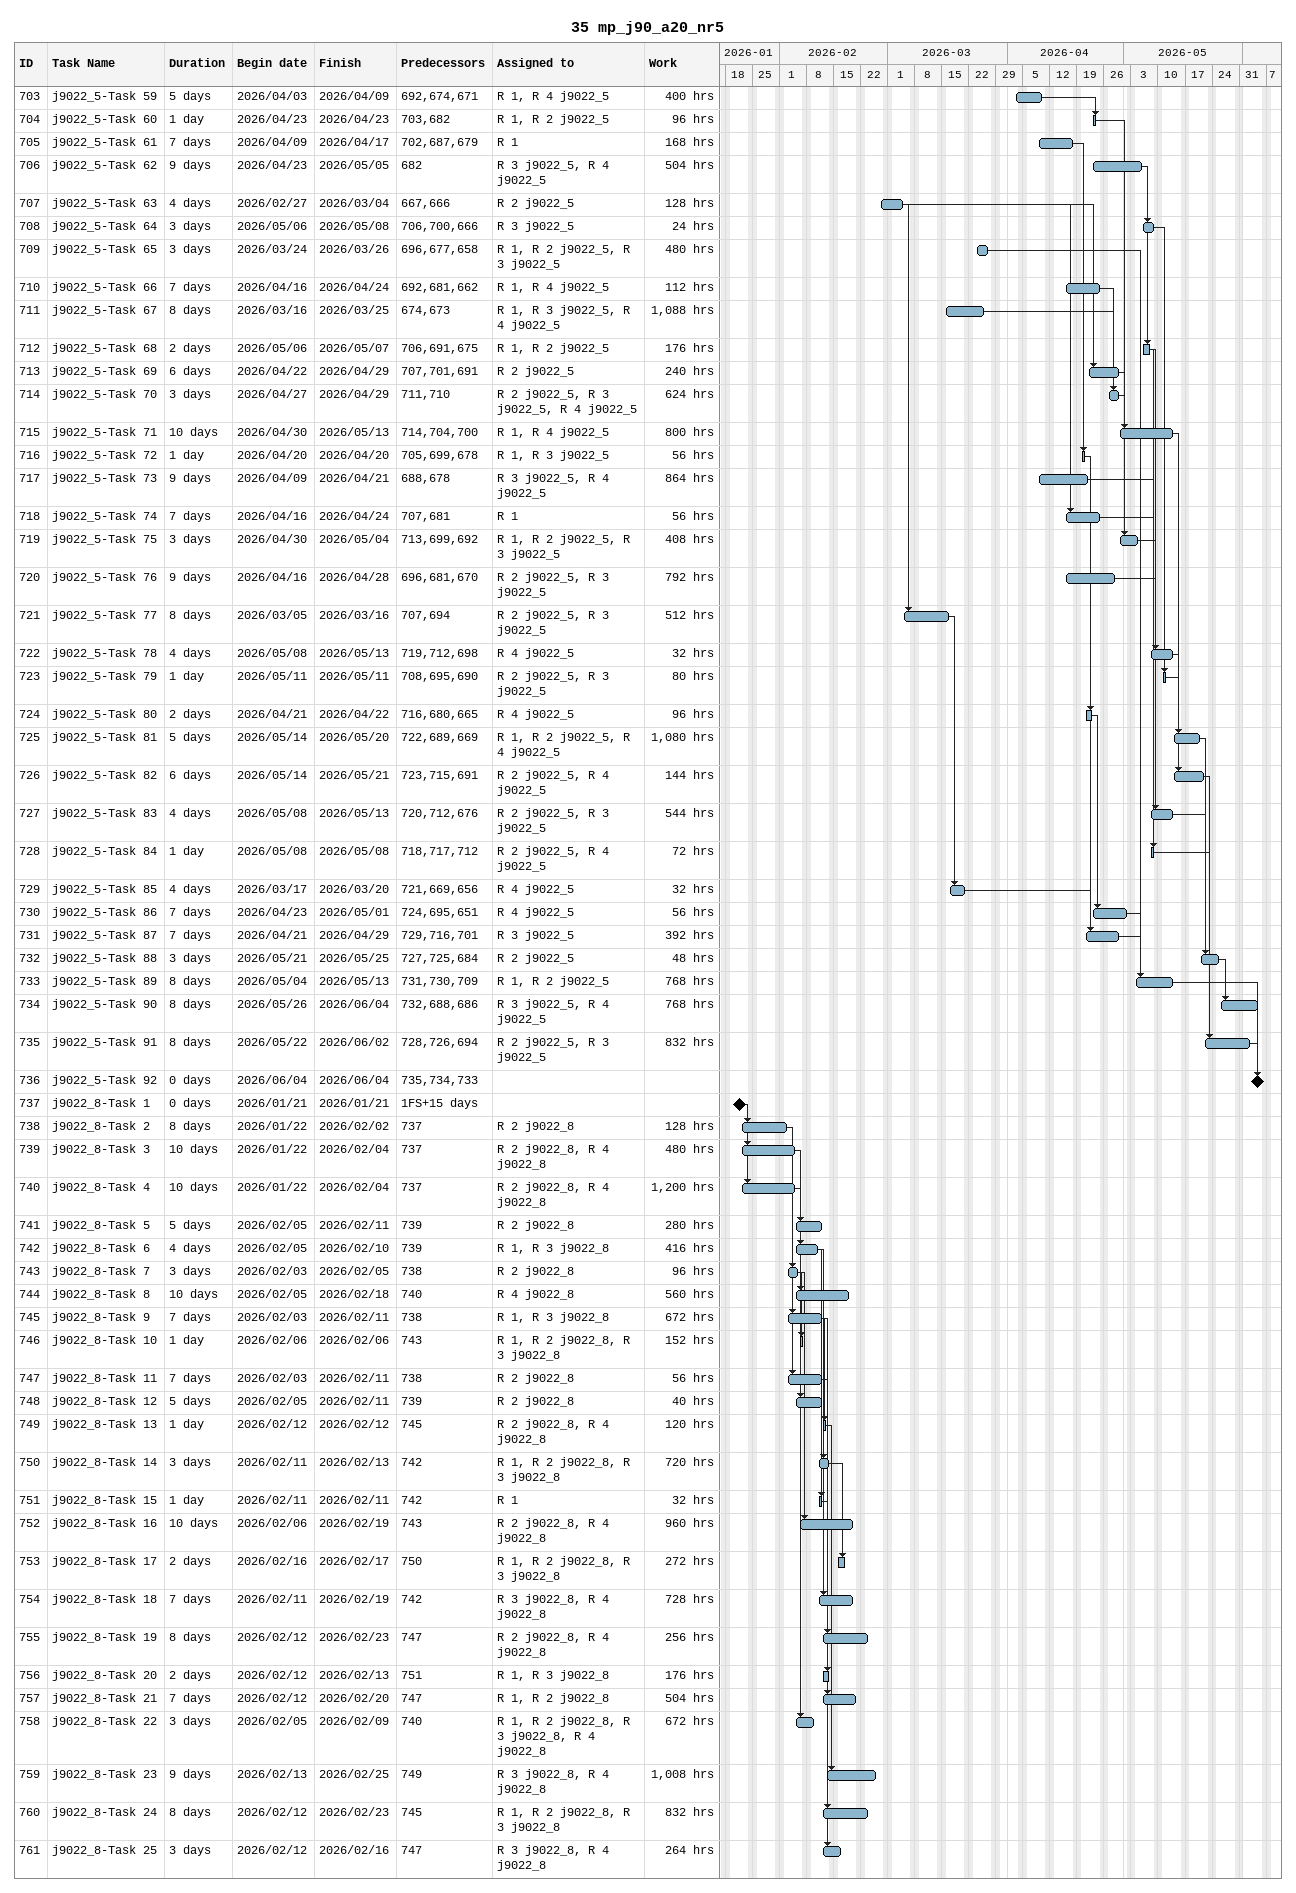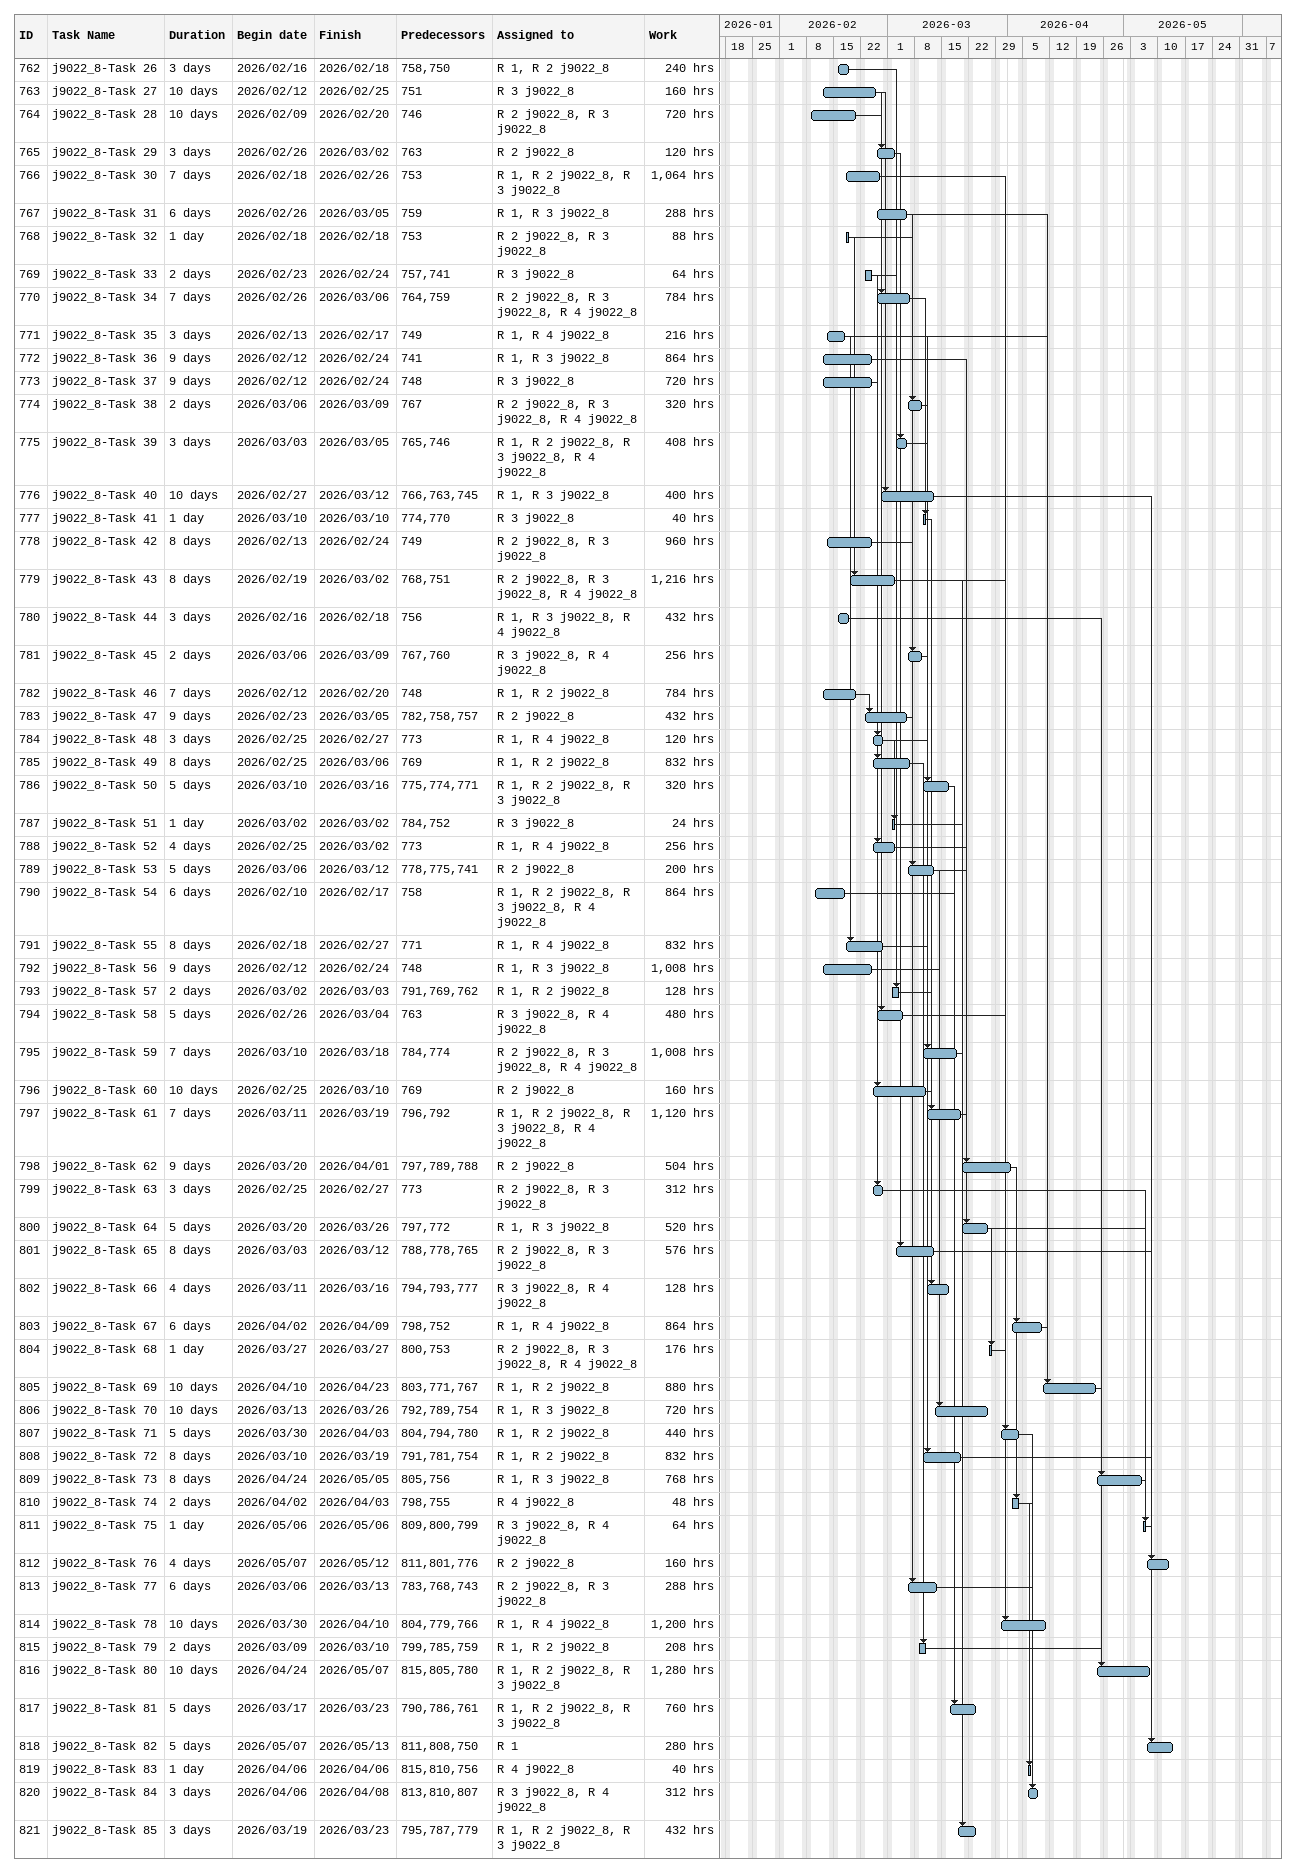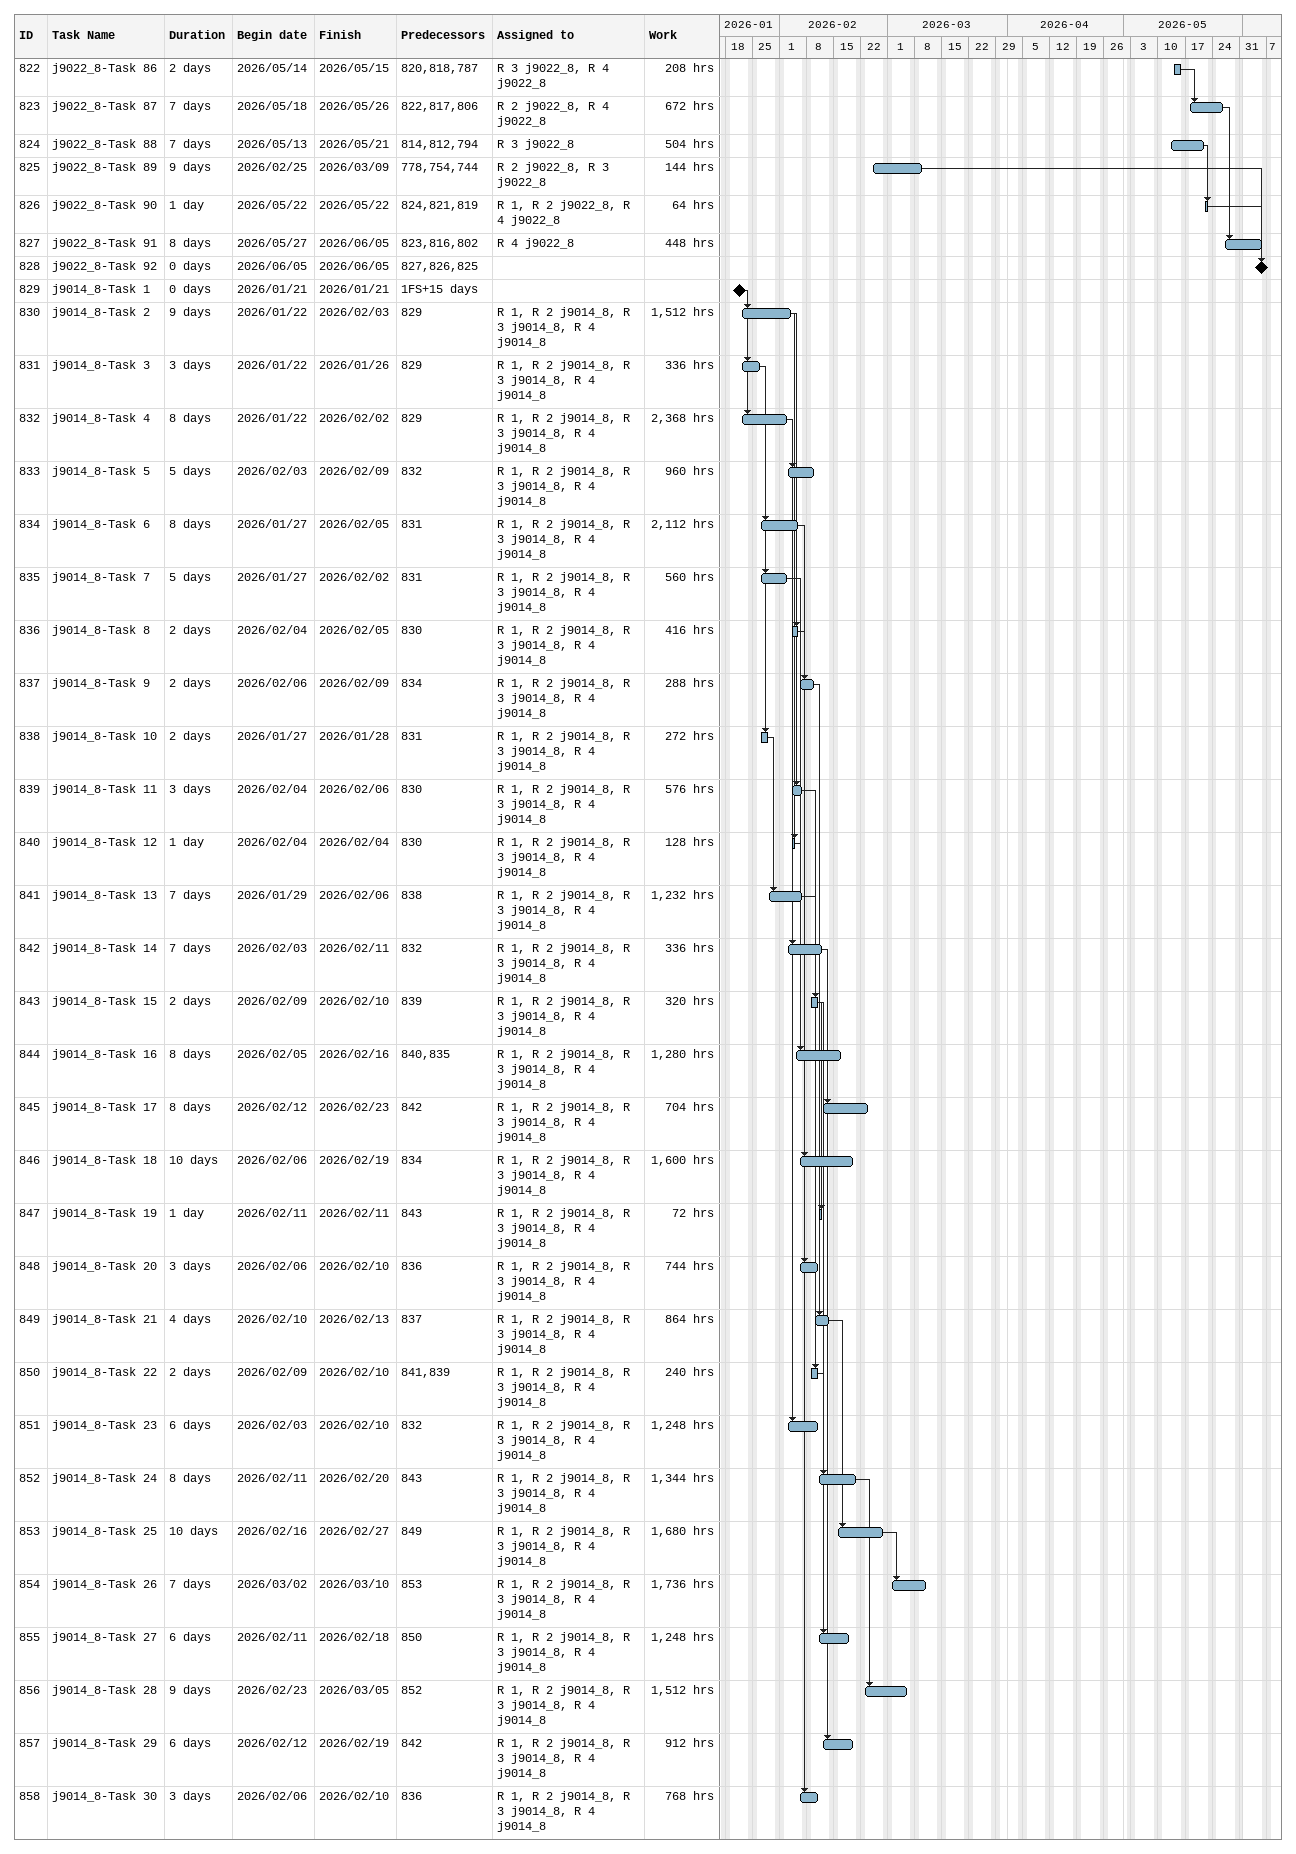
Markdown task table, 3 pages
35 mp_j90_a20_nr5

| ID | Task | Duration | Start | Finish | Predecessors | Resources | Work (h) |
|---|---|---|---|---|---|---|---|
| 703 | j9022_5-Task 59 | 5d | 2026-04-03 | 2026-04-09 | 692, 674, 671 | R 1, R 4 j9022_5 | 400 |
| 704 | j9022_5-Task 60 | 1d | 2026-04-23 | 2026-04-23 | 703, 682 | R 1, R 2 j9022_5 | 96 |
| 705 | j9022_5-Task 61 | 7d | 2026-04-09 | 2026-04-17 | 702, 687, 679 | R 1 | 168 |
| 706 | j9022_5-Task 62 | 9d | 2026-04-23 | 2026-05-05 | 682 | R 3 j9022_5, R 4 j9022_5 | 504 |
| 707 | j9022_5-Task 63 | 4d | 2026-02-27 | 2026-03-04 | 667, 666 | R 2 j9022_5 | 128 |
| 708 | j9022_5-Task 64 | 3d | 2026-05-06 | 2026-05-08 | 706, 700, 666 | R 3 j9022_5 | 24 |
| 709 | j9022_5-Task 65 | 3d | 2026-03-24 | 2026-03-26 | 696, 677, 658 | R 1, R 2 j9022_5, R 3 j9022_5 | 480 |
| 710 | j9022_5-Task 66 | 7d | 2026-04-16 | 2026-04-24 | 692, 681, 662 | R 1, R 4 j9022_5 | 112 |
| 711 | j9022_5-Task 67 | 8d | 2026-03-16 | 2026-03-25 | 674, 673 | R 1, R 3 j9022_5, R 4 j9022_5 | 1088 |
| 712 | j9022_5-Task 68 | 2d | 2026-05-06 | 2026-05-07 | 706, 691, 675 | R 1, R 2 j9022_5 | 176 |
| 713 | j9022_5-Task 69 | 6d | 2026-04-22 | 2026-04-29 | 707, 701, 691 | R 2 j9022_5 | 240 |
| 714 | j9022_5-Task 70 | 3d | 2026-04-27 | 2026-04-29 | 711, 710 | R 2 j9022_5, R 3 j9022_5, R 4 j9022_5 | 624 |
| 715 | j9022_5-Task 71 | 10d | 2026-04-30 | 2026-05-13 | 714, 704, 700 | R 1, R 4 j9022_5 | 800 |
| 716 | j9022_5-Task 72 | 1d | 2026-04-20 | 2026-04-20 | 705, 699, 678 | R 1, R 3 j9022_5 | 56 |
| 717 | j9022_5-Task 73 | 9d | 2026-04-09 | 2026-04-21 | 688, 678 | R 3 j9022_5, R 4 j9022_5 | 864 |
| 718 | j9022_5-Task 74 | 7d | 2026-04-16 | 2026-04-24 | 707, 681 | R 1 | 56 |
| 719 | j9022_5-Task 75 | 3d | 2026-04-30 | 2026-05-04 | 713, 699, 692 | R 1, R 2 j9022_5, R 3 j9022_5 | 408 |
| 720 | j9022_5-Task 76 | 9d | 2026-04-16 | 2026-04-28 | 696, 681, 670 | R 2 j9022_5, R 3 j9022_5 | 792 |
| 721 | j9022_5-Task 77 | 8d | 2026-03-05 | 2026-03-16 | 707, 694 | R 2 j9022_5, R 3 j9022_5 | 512 |
| 722 | j9022_5-Task 78 | 4d | 2026-05-08 | 2026-05-13 | 719, 712, 698 | R 4 j9022_5 | 32 |
| 723 | j9022_5-Task 79 | 1d | 2026-05-11 | 2026-05-11 | 708, 695, 690 | R 2 j9022_5, R 3 j9022_5 | 80 |
| 724 | j9022_5-Task 80 | 2d | 2026-04-21 | 2026-04-22 | 716, 680, 665 | R 4 j9022_5 | 96 |
| 725 | j9022_5-Task 81 | 5d | 2026-05-14 | 2026-05-20 | 722, 689, 669 | R 1, R 2 j9022_5, R 4 j9022_5 | 1080 |
| 726 | j9022_5-Task 82 | 6d | 2026-05-14 | 2026-05-21 | 723, 715, 691 | R 2 j9022_5, R 4 j9022_5 | 144 |
| 727 | j9022_5-Task 83 | 4d | 2026-05-08 | 2026-05-13 | 720, 712, 676 | R 2 j9022_5, R 3 j9022_5 | 544 |
| 728 | j9022_5-Task 84 | 1d | 2026-05-08 | 2026-05-08 | 718, 717, 712 | R 2 j9022_5, R 4 j9022_5 | 72 |
| 729 | j9022_5-Task 85 | 4d | 2026-03-17 | 2026-03-20 | 721, 669, 656 | R 4 j9022_5 | 32 |
| 730 | j9022_5-Task 86 | 7d | 2026-04-23 | 2026-05-01 | 724, 695, 651 | R 4 j9022_5 | 56 |
| 731 | j9022_5-Task 87 | 7d | 2026-04-21 | 2026-04-29 | 729, 716, 701 | R 3 j9022_5 | 392 |
| 732 | j9022_5-Task 88 | 3d | 2026-05-21 | 2026-05-25 | 727, 725, 684 | R 2 j9022_5 | 48 |
| 733 | j9022_5-Task 89 | 8d | 2026-05-04 | 2026-05-13 | 731, 730, 709 | R 1, R 2 j9022_5 | 768 |
| 734 | j9022_5-Task 90 | 8d | 2026-05-26 | 2026-06-04 | 732, 688, 686 | R 3 j9022_5, R 4 j9022_5 | 768 |
| 735 | j9022_5-Task 91 | 8d | 2026-05-22 | 2026-06-02 | 728, 726, 694 | R 2 j9022_5, R 3 j9022_5 | 832 |
| 736 | j9022_5-Task 92 | 0d | 2026-06-04 | 2026-06-04 | 735, 734, 733 |  |  |
| 737 | j9022_8-Task 1 | 0d | 2026-01-21 | 2026-01-21 | 1FS+15d |  |  |
| 738 | j9022_8-Task 2 | 8d | 2026-01-22 | 2026-02-02 | 737 | R 2 j9022_8 | 128 |
| 739 | j9022_8-Task 3 | 10d | 2026-01-22 | 2026-02-04 | 737 | R 2 j9022_8, R 4 j9022_8 | 480 |
| 740 | j9022_8-Task 4 | 10d | 2026-01-22 | 2026-02-04 | 737 | R 2 j9022_8, R 4 j9022_8 | 1200 |
| 741 | j9022_8-Task 5 | 5d | 2026-02-05 | 2026-02-11 | 739 | R 2 j9022_8 | 280 |
| 742 | j9022_8-Task 6 | 4d | 2026-02-05 | 2026-02-10 | 739 | R 1, R 3 j9022_8 | 416 |
| 743 | j9022_8-Task 7 | 3d | 2026-02-03 | 2026-02-05 | 738 | R 2 j9022_8 | 96 |
| 744 | j9022_8-Task 8 | 10d | 2026-02-05 | 2026-02-18 | 740 | R 4 j9022_8 | 560 |
| 745 | j9022_8-Task 9 | 7d | 2026-02-03 | 2026-02-11 | 738 | R 1, R 3 j9022_8 | 672 |
| 746 | j9022_8-Task 10 | 1d | 2026-02-06 | 2026-02-06 | 743 | R 1, R 2 j9022_8, R 3 j9022_8 | 152 |
| 747 | j9022_8-Task 11 | 7d | 2026-02-03 | 2026-02-11 | 738 | R 2 j9022_8 | 56 |
| 748 | j9022_8-Task 12 | 5d | 2026-02-05 | 2026-02-11 | 739 | R 2 j9022_8 | 40 |
| 749 | j9022_8-Task 13 | 1d | 2026-02-12 | 2026-02-12 | 745 | R 2 j9022_8, R 4 j9022_8 | 120 |
| 750 | j9022_8-Task 14 | 3d | 2026-02-11 | 2026-02-13 | 742 | R 1, R 2 j9022_8, R 3 j9022_8 | 720 |
| 751 | j9022_8-Task 15 | 1d | 2026-02-11 | 2026-02-11 | 742 | R 1 | 32 |
| 752 | j9022_8-Task 16 | 10d | 2026-02-06 | 2026-02-19 | 743 | R 2 j9022_8, R 4 j9022_8 | 960 |
| 753 | j9022_8-Task 17 | 2d | 2026-02-16 | 2026-02-17 | 750 | R 1, R 2 j9022_8, R 3 j9022_8 | 272 |
| 754 | j9022_8-Task 18 | 7d | 2026-02-11 | 2026-02-19 | 742 | R 3 j9022_8, R 4 j9022_8 | 728 |
| 755 | j9022_8-Task 19 | 8d | 2026-02-12 | 2026-02-23 | 747 | R 2 j9022_8, R 4 j9022_8 | 256 |
| 756 | j9022_8-Task 20 | 2d | 2026-02-12 | 2026-02-13 | 751 | R 1, R 3 j9022_8 | 176 |
| 757 | j9022_8-Task 21 | 7d | 2026-02-12 | 2026-02-20 | 747 | R 1, R 2 j9022_8 | 504 |
| 758 | j9022_8-Task 22 | 3d | 2026-02-05 | 2026-02-09 | 740 | R 1, R 2 j9022_8, R 3 j9022_8, R 4 j9022_8 | 672 |
| 759 | j9022_8-Task 23 | 9d | 2026-02-13 | 2026-02-25 | 749 | R 3 j9022_8, R 4 j9022_8 | 1008 |
| 760 | j9022_8-Task 24 | 8d | 2026-02-12 | 2026-02-23 | 745 | R 1, R 2 j9022_8, R 3 j9022_8 | 832 |
| 761 | j9022_8-Task 25 | 3d | 2026-02-12 | 2026-02-16 | 747 | R 3 j9022_8, R 4 j9022_8 | 264 |
| 762 | j9022_8-Task 26 | 3d | 2026-02-16 | 2026-02-18 | 758, 750 | R 1, R 2 j9022_8 | 240 |
| 763 | j9022_8-Task 27 | 10d | 2026-02-12 | 2026-02-25 | 751 | R 3 j9022_8 | 160 |
| 764 | j9022_8-Task 28 | 10d | 2026-02-09 | 2026-02-20 | 746 | R 2 j9022_8, R 3 j9022_8 | 720 |
| 765 | j9022_8-Task 29 | 3d | 2026-02-26 | 2026-03-02 | 763 | R 2 j9022_8 | 120 |
| 766 | j9022_8-Task 30 | 7d | 2026-02-18 | 2026-02-26 | 753 | R 1, R 2 j9022_8, R 3 j9022_8 | 1064 |
| 767 | j9022_8-Task 31 | 6d | 2026-02-26 | 2026-03-05 | 759 | R 1, R 3 j9022_8 | 288 |
| 768 | j9022_8-Task 32 | 1d | 2026-02-18 | 2026-02-18 | 753 | R 2 j9022_8, R 3 j9022_8 | 88 |
| 769 | j9022_8-Task 33 | 2d | 2026-02-23 | 2026-02-24 | 757, 741 | R 3 j9022_8 | 64 |
| 770 | j9022_8-Task 34 | 7d | 2026-02-26 | 2026-03-06 | 764, 759 | R 2 j9022_8, R 3 j9022_8, R 4 j9022_8 | 784 |
| 771 | j9022_8-Task 35 | 3d | 2026-02-13 | 2026-02-17 | 749 | R 1, R 4 j9022_8 | 216 |
| 772 | j9022_8-Task 36 | 9d | 2026-02-12 | 2026-02-24 | 741 | R 1, R 3 j9022_8 | 864 |
| 773 | j9022_8-Task 37 | 9d | 2026-02-12 | 2026-02-24 | 748 | R 3 j9022_8 | 720 |
| 774 | j9022_8-Task 38 | 2d | 2026-03-06 | 2026-03-09 | 767 | R 2 j9022_8, R 3 j9022_8, R 4 j9022_8 | 320 |
| 775 | j9022_8-Task 39 | 3d | 2026-03-03 | 2026-03-05 | 765, 746 | R 1, R 2 j9022_8, R 3 j9022_8, R 4 j9022_8 | 408 |
| 776 | j9022_8-Task 40 | 10d | 2026-02-27 | 2026-03-12 | 766, 763, 745 | R 1, R 3 j9022_8 | 400 |
| 777 | j9022_8-Task 41 | 1d | 2026-03-10 | 2026-03-10 | 774, 770 | R 3 j9022_8 | 40 |
| 778 | j9022_8-Task 42 | 8d | 2026-02-13 | 2026-02-24 | 749 | R 2 j9022_8, R 3 j9022_8 | 960 |
| 779 | j9022_8-Task 43 | 8d | 2026-02-19 | 2026-03-02 | 768, 751 | R 2 j9022_8, R 3 j9022_8, R 4 j9022_8 | 1216 |
| 780 | j9022_8-Task 44 | 3d | 2026-02-16 | 2026-02-18 | 756 | R 1, R 3 j9022_8, R 4 j9022_8 | 432 |
| 781 | j9022_8-Task 45 | 2d | 2026-03-06 | 2026-03-09 | 767, 760 | R 3 j9022_8, R 4 j9022_8 | 256 |
| 782 | j9022_8-Task 46 | 7d | 2026-02-12 | 2026-02-20 | 748 | R 1, R 2 j9022_8 | 784 |
| 783 | j9022_8-Task 47 | 9d | 2026-02-23 | 2026-03-05 | 782, 758, 757 | R 2 j9022_8 | 432 |
| 784 | j9022_8-Task 48 | 3d | 2026-02-25 | 2026-02-27 | 773 | R 1, R 4 j9022_8 | 120 |
| 785 | j9022_8-Task 49 | 8d | 2026-02-25 | 2026-03-06 | 769 | R 1, R 2 j9022_8 | 832 |
| 786 | j9022_8-Task 50 | 5d | 2026-03-10 | 2026-03-16 | 775, 774, 771 | R 1, R 2 j9022_8, R 3 j9022_8 | 320 |
| 787 | j9022_8-Task 51 | 1d | 2026-03-02 | 2026-03-02 | 784, 752 | R 3 j9022_8 | 24 |
| 788 | j9022_8-Task 52 | 4d | 2026-02-25 | 2026-03-02 | 773 | R 1, R 4 j9022_8 | 256 |
| 789 | j9022_8-Task 53 | 5d | 2026-03-06 | 2026-03-12 | 778, 775, 741 | R 2 j9022_8 | 200 |
| 790 | j9022_8-Task 54 | 6d | 2026-02-10 | 2026-02-17 | 758 | R 1, R 2 j9022_8, R 3 j9022_8, R 4 j9022_8 | 864 |
| 791 | j9022_8-Task 55 | 8d | 2026-02-18 | 2026-02-27 | 771 | R 1, R 4 j9022_8 | 832 |
| 792 | j9022_8-Task 56 | 9d | 2026-02-12 | 2026-02-24 | 748 | R 1, R 3 j9022_8 | 1008 |
| 793 | j9022_8-Task 57 | 2d | 2026-03-02 | 2026-03-03 | 791, 769, 762 | R 1, R 2 j9022_8 | 128 |
| 794 | j9022_8-Task 58 | 5d | 2026-02-26 | 2026-03-04 | 763 | R 3 j9022_8, R 4 j9022_8 | 480 |
| 795 | j9022_8-Task 59 | 7d | 2026-03-10 | 2026-03-18 | 784, 774 | R 2 j9022_8, R 3 j9022_8, R 4 j9022_8 | 1008 |
| 796 | j9022_8-Task 60 | 10d | 2026-02-25 | 2026-03-10 | 769 | R 2 j9022_8 | 160 |
| 797 | j9022_8-Task 61 | 7d | 2026-03-11 | 2026-03-19 | 796, 792 | R 1, R 2 j9022_8, R 3 j9022_8, R 4 j9022_8 | 1120 |
| 798 | j9022_8-Task 62 | 9d | 2026-03-20 | 2026-04-01 | 797, 789, 788 | R 2 j9022_8 | 504 |
| 799 | j9022_8-Task 63 | 3d | 2026-02-25 | 2026-02-27 | 773 | R 2 j9022_8, R 3 j9022_8 | 312 |
| 800 | j9022_8-Task 64 | 5d | 2026-03-20 | 2026-03-26 | 797, 772 | R 1, R 3 j9022_8 | 520 |
| 801 | j9022_8-Task 65 | 8d | 2026-03-03 | 2026-03-12 | 788, 778, 765 | R 2 j9022_8, R 3 j9022_8 | 576 |
| 802 | j9022_8-Task 66 | 4d | 2026-03-11 | 2026-03-16 | 794, 793, 777 | R 3 j9022_8, R 4 j9022_8 | 128 |
| 803 | j9022_8-Task 67 | 6d | 2026-04-02 | 2026-04-09 | 798, 752 | R 1, R 4 j9022_8 | 864 |
| 804 | j9022_8-Task 68 | 1d | 2026-03-27 | 2026-03-27 | 800, 753 | R 2 j9022_8, R 3 j9022_8, R 4 j9022_8 | 176 |
| 805 | j9022_8-Task 69 | 10d | 2026-04-10 | 2026-04-23 | 803, 771, 767 | R 1, R 2 j9022_8 | 880 |
| 806 | j9022_8-Task 70 | 10d | 2026-03-13 | 2026-03-26 | 792, 789, 754 | R 1, R 3 j9022_8 | 720 |
| 807 | j9022_8-Task 71 | 5d | 2026-03-30 | 2026-04-03 | 804, 794, 780 | R 1, R 2 j9022_8 | 440 |
| 808 | j9022_8-Task 72 | 8d | 2026-03-10 | 2026-03-19 | 791, 781, 754 | R 1, R 2 j9022_8 | 832 |
| 809 | j9022_8-Task 73 | 8d | 2026-04-24 | 2026-05-05 | 805, 756 | R 1, R 3 j9022_8 | 768 |
| 810 | j9022_8-Task 74 | 2d | 2026-04-02 | 2026-04-03 | 798, 755 | R 4 j9022_8 | 48 |
| 811 | j9022_8-Task 75 | 1d | 2026-05-06 | 2026-05-06 | 809, 800, 799 | R 3 j9022_8, R 4 j9022_8 | 64 |
| 812 | j9022_8-Task 76 | 4d | 2026-05-07 | 2026-05-12 | 811, 801, 776 | R 2 j9022_8 | 160 |
| 813 | j9022_8-Task 77 | 6d | 2026-03-06 | 2026-03-13 | 783, 768, 743 | R 2 j9022_8, R 3 j9022_8 | 288 |
| 814 | j9022_8-Task 78 | 10d | 2026-03-30 | 2026-04-10 | 804, 779, 766 | R 1, R 4 j9022_8 | 1200 |
| 815 | j9022_8-Task 79 | 2d | 2026-03-09 | 2026-03-10 | 799, 785, 759 | R 1, R 2 j9022_8 | 208 |
| 816 | j9022_8-Task 80 | 10d | 2026-04-24 | 2026-05-07 | 815, 805, 780 | R 1, R 2 j9022_8, R 3 j9022_8 | 1280 |
| 817 | j9022_8-Task 81 | 5d | 2026-03-17 | 2026-03-23 | 790, 786, 761 | R 1, R 2 j9022_8, R 3 j9022_8 | 760 |
| 818 | j9022_8-Task 82 | 5d | 2026-05-07 | 2026-05-13 | 811, 808, 750 | R 1 | 280 |
| 819 | j9022_8-Task 83 | 1d | 2026-04-06 | 2026-04-06 | 815, 810, 756 | R 4 j9022_8 | 40 |
| 820 | j9022_8-Task 84 | 3d | 2026-04-06 | 2026-04-08 | 813, 810, 807 | R 3 j9022_8, R 4 j9022_8 | 312 |
| 821 | j9022_8-Task 85 | 3d | 2026-03-19 | 2026-03-23 | 795, 787, 779 | R 1, R 2 j9022_8, R 3 j9022_8 | 432 |
| 822 | j9022_8-Task 86 | 2d | 2026-05-14 | 2026-05-15 | 820, 818, 787 | R 3 j9022_8, R 4 j9022_8 | 208 |
| 823 | j9022_8-Task 87 | 7d | 2026-05-18 | 2026-05-26 | 822, 817, 806 | R 2 j9022_8, R 4 j9022_8 | 672 |
| 824 | j9022_8-Task 88 | 7d | 2026-05-13 | 2026-05-21 | 814, 812, 794 | R 3 j9022_8 | 504 |
| 825 | j9022_8-Task 89 | 9d | 2026-02-25 | 2026-03-09 | 778, 754, 744 | R 2 j9022_8, R 3 j9022_8 | 144 |
| 826 | j9022_8-Task 90 | 1d | 2026-05-22 | 2026-05-22 | 824, 821, 819 | R 1, R 2 j9022_8, R 4 j9022_8 | 64 |
| 827 | j9022_8-Task 91 | 8d | 2026-05-27 | 2026-06-05 | 823, 816, 802 | R 4 j9022_8 | 448 |
| 828 | j9022_8-Task 92 | 0d | 2026-06-05 | 2026-06-05 | 827, 826, 825 |  |  |
| 829 | j9014_8-Task 1 | 0d | 2026-01-21 | 2026-01-21 | 1FS+15d |  |  |
| 830 | j9014_8-Task 2 | 9d | 2026-01-22 | 2026-02-03 | 829 | R 1, R 2 j9014_8, R 3 j9014_8, R 4 j9014_8 | 1512 |
| 831 | j9014_8-Task 3 | 3d | 2026-01-22 | 2026-01-26 | 829 | R 1, R 2 j9014_8, R 3 j9014_8, R 4 j9014_8 | 336 |
| 832 | j9014_8-Task 4 | 8d | 2026-01-22 | 2026-02-02 | 829 | R 1, R 2 j9014_8, R 3 j9014_8, R 4 j9014_8 | 2368 |
| 833 | j9014_8-Task 5 | 5d | 2026-02-03 | 2026-02-09 | 832 | R 1, R 2 j9014_8, R 3 j9014_8, R 4 j9014_8 | 960 |
| 834 | j9014_8-Task 6 | 8d | 2026-01-27 | 2026-02-05 | 831 | R 1, R 2 j9014_8, R 3 j9014_8, R 4 j9014_8 | 2112 |
| 835 | j9014_8-Task 7 | 5d | 2026-01-27 | 2026-02-02 | 831 | R 1, R 2 j9014_8, R 3 j9014_8, R 4 j9014_8 | 560 |
| 836 | j9014_8-Task 8 | 2d | 2026-02-04 | 2026-02-05 | 830 | R 1, R 2 j9014_8, R 3 j9014_8, R 4 j9014_8 | 416 |
| 837 | j9014_8-Task 9 | 2d | 2026-02-06 | 2026-02-09 | 834 | R 1, R 2 j9014_8, R 3 j9014_8, R 4 j9014_8 | 288 |
| 838 | j9014_8-Task 10 | 2d | 2026-01-27 | 2026-01-28 | 831 | R 1, R 2 j9014_8, R 3 j9014_8, R 4 j9014_8 | 272 |
| 839 | j9014_8-Task 11 | 3d | 2026-02-04 | 2026-02-06 | 830 | R 1, R 2 j9014_8, R 3 j9014_8, R 4 j9014_8 | 576 |
| 840 | j9014_8-Task 12 | 1d | 2026-02-04 | 2026-02-04 | 830 | R 1, R 2 j9014_8, R 3 j9014_8, R 4 j9014_8 | 128 |
| 841 | j9014_8-Task 13 | 7d | 2026-01-29 | 2026-02-06 | 838 | R 1, R 2 j9014_8, R 3 j9014_8, R 4 j9014_8 | 1232 |
| 842 | j9014_8-Task 14 | 7d | 2026-02-03 | 2026-02-11 | 832 | R 1, R 2 j9014_8, R 3 j9014_8, R 4 j9014_8 | 336 |
| 843 | j9014_8-Task 15 | 2d | 2026-02-09 | 2026-02-10 | 839 | R 1, R 2 j9014_8, R 3 j9014_8, R 4 j9014_8 | 320 |
| 844 | j9014_8-Task 16 | 8d | 2026-02-05 | 2026-02-16 | 840, 835 | R 1, R 2 j9014_8, R 3 j9014_8, R 4 j9014_8 | 1280 |
| 845 | j9014_8-Task 17 | 8d | 2026-02-12 | 2026-02-23 | 842 | R 1, R 2 j9014_8, R 3 j9014_8, R 4 j9014_8 | 704 |
| 846 | j9014_8-Task 18 | 10d | 2026-02-06 | 2026-02-19 | 834 | R 1, R 2 j9014_8, R 3 j9014_8, R 4 j9014_8 | 1600 |
| 847 | j9014_8-Task 19 | 1d | 2026-02-11 | 2026-02-11 | 843 | R 1, R 2 j9014_8, R 3 j9014_8, R 4 j9014_8 | 72 |
| 848 | j9014_8-Task 20 | 3d | 2026-02-06 | 2026-02-10 | 836 | R 1, R 2 j9014_8, R 3 j9014_8, R 4 j9014_8 | 744 |
| 849 | j9014_8-Task 21 | 4d | 2026-02-10 | 2026-02-13 | 837 | R 1, R 2 j9014_8, R 3 j9014_8, R 4 j9014_8 | 864 |
| 850 | j9014_8-Task 22 | 2d | 2026-02-09 | 2026-02-10 | 841, 839 | R 1, R 2 j9014_8, R 3 j9014_8, R 4 j9014_8 | 240 |
| 851 | j9014_8-Task 23 | 6d | 2026-02-03 | 2026-02-10 | 832 | R 1, R 2 j9014_8, R 3 j9014_8, R 4 j9014_8 | 1248 |
| 852 | j9014_8-Task 24 | 8d | 2026-02-11 | 2026-02-20 | 843 | R 1, R 2 j9014_8, R 3 j9014_8, R 4 j9014_8 | 1344 |
| 853 | j9014_8-Task 25 | 10d | 2026-02-16 | 2026-02-27 | 849 | R 1, R 2 j9014_8, R 3 j9014_8, R 4 j9014_8 | 1680 |
| 854 | j9014_8-Task 26 | 7d | 2026-03-02 | 2026-03-10 | 853 | R 1, R 2 j9014_8, R 3 j9014_8, R 4 j9014_8 | 1736 |
| 855 | j9014_8-Task 27 | 6d | 2026-02-11 | 2026-02-18 | 850 | R 1, R 2 j9014_8, R 3 j9014_8, R 4 j9014_8 | 1248 |
| 856 | j9014_8-Task 28 | 9d | 2026-02-23 | 2026-03-05 | 852 | R 1, R 2 j9014_8, R 3 j9014_8, R 4 j9014_8 | 1512 |
| 857 | j9014_8-Task 29 | 6d | 2026-02-12 | 2026-02-19 | 842 | R 1, R 2 j9014_8, R 3 j9014_8, R 4 j9014_8 | 912 |
| 858 | j9014_8-Task 30 | 3d | 2026-02-06 | 2026-02-10 | 836 | R 1, R 2 j9014_8, R 3 j9014_8, R 4 j9014_8 | 768 |
